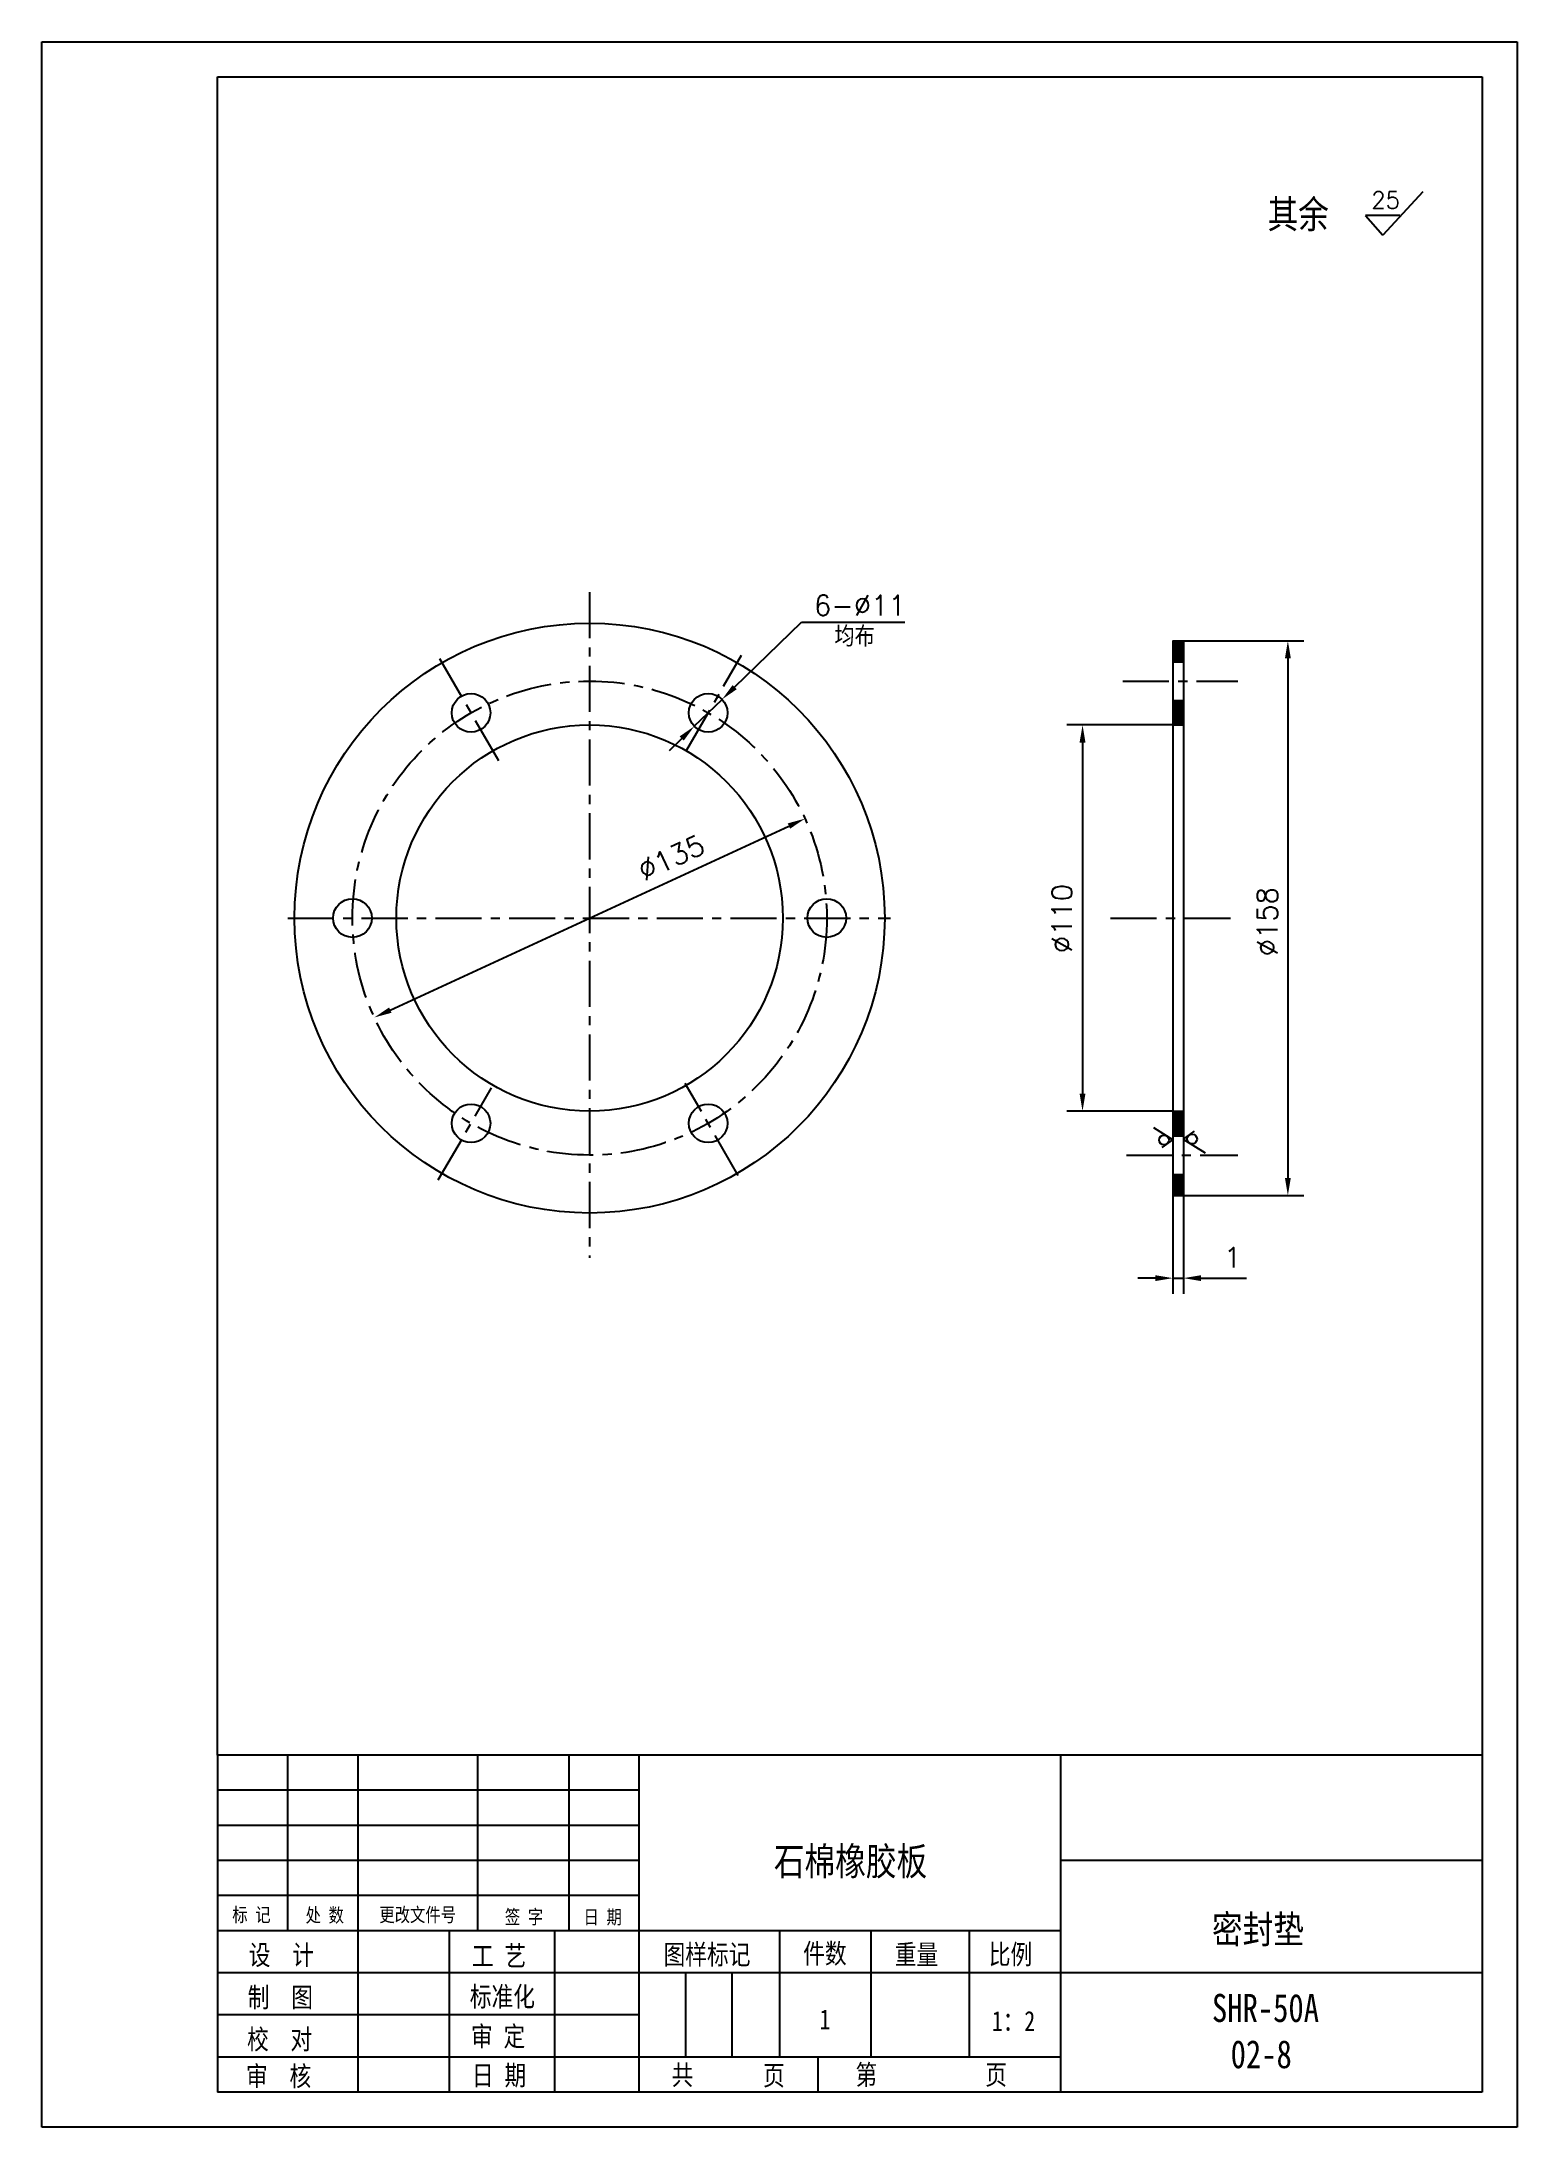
# Model space of a CAD drawing. Extents: x 346 to 766, y 134 to 728.
import ezdxf

# ---------------------------------------------------------------- set-up
doc = ezdxf.new("R2010")
doc.units = 0
doc.header["$LTSCALE"] = 10.5
doc.header["$MEASUREMENT"] = 0
doc.linetypes.add('CENTER', pattern=[2, 1.25, -0.25, 0.25, -0.25])
doc.layers.get('0').update_dxf_attribs({"color": 2, "linetype": 'CONTINUOUS'})
doc.layers.get('DEFPOINTS').update_dxf_attribs({"linetype": 'CONTINUOUS'})
doc.layers.add('PART', color=3, linetype='CONTINUOUS')
doc.layers.add('SMPEN_THICK', color=7, linetype='CONTINUOUS')
doc.styles.add('HZDX', font='', dxfattribs={"width": 0.8, "height": 7.5})
doc.styles.get("Standard").update_dxf_attribs({"font": 'txt.shx', "height": 5.75, "bigfont": 'hzfs.shx'})
doc.styles.get('HZDX').set_extended_font_data('SimSun')
doc.dimstyles.get("Standard").update_dxf_attribs({"dimtxt": 0.18, "dimasz": 0.18, "dimexe": 0.18, "dimexo": 0.0625, "dimgap": 0.09, "dimtad": 0, "dimtih": 1, "dimtoh": 1, "dimdec": 4, "dimzin": 0, "dimdsep": 46, "dimtxsty": 'Standard', "dimcen": 0.09, "dimadec": 0, "dimazin": 0, "dimtfac": 1, "dimtdec": 4, "dimtofl": 0, "dimtmove": 0, "dimatfit": 3, "dimfxl": 1, "dimtolj": 1, "dimtzin": 0, "dimarcsym": 0})

# ---------------------------------------------------------------- blocks, each defined once
blk = doc.blocks.new('*D5')
at = {"color": 2, "linetype": 'ByBlock', "transparency": 16777216}
for p, q in [((667.74, 533.41), (637.51, 533.41)), ((642.01, 528.41), (642.01, 428.41)), ((667.74, 423.41), (637.51, 423.41))]:
    blk.add_line(p, q, dxfattribs=at)
for points in [[(641.17, 528.41), (642.84, 528.41), (642.01, 533.41)], [(641.17, 428.41), (642.84, 428.41), (642.01, 423.41)]]:
    blk.add_solid(points, dxfattribs=at)
at = {"layer": 'DEFPOINTS', "color": 0, "linetype": 'ByBlock', "transparency": 16777216}
for p in [(667.74, 533.41), (642.01, 423.41), (667.74, 423.41)]:
    blk.add_point(p, dxfattribs=at)
at = {"color": 2, "linetype": 'ByBlock', "transparency": 16777216, "insert": (636.13, 478.28), "char_height": 5.75, "attachment_point": 5, "rotation": 90}
blk.add_mtext('\\A1;∅110', dxfattribs=at)
blk = doc.blocks.new('*D6')
at = {"color": 2, "linetype": 'ByBlock', "transparency": 16777216}
for p, q in [((670.74, 557.41), (704.95, 557.41)), ((700.45, 552.41), (700.45, 404.41)), ((670.74, 399.41), (704.95, 399.41))]:
    blk.add_line(p, q, dxfattribs=at)
for points in [[(699.62, 552.41), (701.29, 552.41), (700.45, 557.41)], [(699.62, 404.41), (701.29, 404.41), (700.45, 399.41)]]:
    blk.add_solid(points, dxfattribs=at)
at = {"layer": 'DEFPOINTS', "color": 0, "linetype": 'ByBlock', "transparency": 16777216}
for p in [(670.74, 557.41), (670.74, 399.41), (700.45, 399.41)]:
    blk.add_point(p, dxfattribs=at)
at = {"color": 2, "linetype": 'ByBlock', "transparency": 16777216, "insert": (694.58, 477.38), "char_height": 5.75, "attachment_point": 5, "rotation": 90}
blk.add_mtext('\\A1;∅158', dxfattribs=at)
blk = doc.blocks.new('*D7')
at = {"color": 2, "linetype": 'ByBlock', "transparency": 16777216}
for p, q in [((667.74, 399.41), (667.74, 371.36)), ((670.74, 399.41), (670.74, 371.36)), ((662.74, 375.86), (657.74, 375.86)), ((667.74, 375.86), (670.74, 375.86)), ((675.74, 375.86), (688.66, 375.86))]:
    blk.add_line(p, q, dxfattribs=at)
for points in [[(662.74, 376.69), (662.74, 375.03), (667.74, 375.86)], [(675.74, 376.69), (675.74, 375.03), (670.74, 375.86)]]:
    blk.add_solid(points, dxfattribs=at)
at = {"layer": 'DEFPOINTS', "color": 0, "linetype": 'ByBlock', "transparency": 16777216}
for p in [(667.74, 399.41), (670.74, 399.41), (670.74, 375.86)]:
    blk.add_point(p, dxfattribs=at)
at = {"color": 2, "linetype": 'ByBlock', "transparency": 16777216, "insert": (684.7, 381.74), "char_height": 5.75, "attachment_point": 5}
blk.add_mtext('\\A1;1', dxfattribs=at)
blk = doc.blocks.new('*D8')
at = {"color": 2, "linetype": 'ByBlock', "transparency": 16777216}
blk.add_line((444.96, 452.2), (558.43, 504.62), dxfattribs=at)
for points in [[(558.09, 505.38), (558.78, 503.87), (562.97, 506.72)], [(444.61, 452.95), (445.31, 451.44), (440.42, 450.1)]]:
    blk.add_solid(points, dxfattribs=at)
at = {"layer": 'DEFPOINTS', "color": 0, "linetype": 'ByBlock', "transparency": 16777216}
for p in [(562.97, 506.72), (440.42, 450.1)]:
    blk.add_point(p, dxfattribs=at)
at = {"color": 2, "linetype": 'ByBlock', "transparency": 16777216, "insert": (524.95, 495.63), "char_height": 5.75, "attachment_point": 5, "rotation": 24.79653}
blk.add_mtext('\\A1;∅135', dxfattribs=at)

msp = doc.modelspace()

# ---------------------------------------------------------------- hatches: boundary and pattern name
at = {"layer": 'SMPEN_THICK'}
h = msp.add_hatch(dxfattribs=at)
h.set_pattern_fill('ANSI31', color=256, style=0)
h.paths.add_polyline_path([(670.74175, 557.40964), (667.74175, 557.40964), (667.74175, 551.40964), (670.74175, 551.40964)])
h.paths.add_polyline_path([(670.74175, 540.40964), (667.74175, 540.40964), (667.74175, 533.40964), (670.74175, 533.40964)])
h.paths.add_polyline_path([(670.74175, 423.40964), (667.74175, 423.40964), (667.74175, 416.40964), (670.74175, 416.40964)])
h.paths.add_polyline_path([(670.74175, 405.40964), (667.74175, 405.40964), (667.74175, 399.40964), (670.74175, 399.40964)])

# ---------------------------------------------------------------- linework, layer by layer
for p, q in [((738.91568, 685.25873), (727.44336, 672.88792)), ((722.59362, 678.52469), (727.44336, 672.88792)), ((732.29311, 678.52469), (722.59362, 678.52469))]:
    msp.add_line(p, q)
at = {"color": 2, "linetype": 'ByBlock'}
for p, q in [((542.98615, 544.17452), (562.04278, 562.64697)), ((531.49773, 533.03827), (539.39602, 540.69444)), ((527.9076, 529.55819), (524.31746, 526.07811))]:
    msp.add_line(p, q, dxfattribs=at)
for points in [[(542.40614, 544.77287), (543.56617, 543.57616), (539.39602, 540.69444)], [(527.32758, 530.15655), (528.48761, 528.95983), (531.49773, 533.03827)]]:
    msp.add_solid(points, dxfattribs=at)
at = {"layer": 'DEFPOINTS', "color": 0, "linetype": 'ByBlock'}
for p in [(539.39602, 540.69444), (539.45447, 540.6332), (531.49773, 533.03827)]:
    msp.add_point(p, dxfattribs=at)
at = {"layer": 'PART', "color": 6, "linetype": 'Continuous'}
for p, q in [((345.74862, 728.00996), (765.74862, 728.00996)), ((765.74862, 728.00996), (765.74862, 134.00996)), ((765.74862, 134.00996), (345.74862, 134.00996))]:
    msp.add_line(p, q, dxfattribs=at)
at = {"layer": 'PART', "color": 5, "linetype": 'Continuous'}
for p, q in [((395.74862, 718.00996), (755.74862, 718.00996)), ((755.74862, 718.00996), (755.74862, 144.00996)), ((395.74862, 240.00996), (395.74862, 144.00996)), ((755.74862, 144.00996), (395.74862, 144.00996))]:
    msp.add_line(p, q, dxfattribs=at)
at = {"layer": 'PART', "linetype": 'Continuous'}
for p, q in [((755.74862, 240.00996), (395.74862, 240.00996)), ((415.74862, 240.00996), (415.74862, 190.00996)), ((435.74862, 240.00996), (435.74862, 144.00996)), ((469.74862, 240.00996), (469.74862, 190.00996)), ((495.74862, 240.00996), (495.74862, 190.00996)), ((515.74862, 240.00996), (515.74862, 144.00996)), ((635.74862, 240.00996), (635.74862, 144.00996)), ((755.74862, 210.00996), (635.74862, 210.00996)), ((461.74862, 190.00996), (461.74862, 144.00996)), ((491.74862, 190.00996), (491.74862, 144.00996)), ((555.74862, 190.00996), (555.74862, 154.00996)), ((581.74862, 190.00996), (581.74862, 154.00996)), ((609.74862, 190.00996), (609.74862, 154.00996)), ((528.94862, 178.00996), (528.94862, 154.00996)), ((542.14862, 178.00996), (542.14862, 154.00996)), ((755.74862, 178.00996), (635.74862, 178.00996)), ((566.70417, 154.00996), (566.70417, 144.00996))]:
    msp.add_line(p, q, dxfattribs=at)
at = {"layer": 'SMPEN_THICK', "color": 6}
msp.add_line((345.74862, 134.00996), (345.74862, 728.00996), dxfattribs=at)
at = {"layer": 'SMPEN_THICK', "color": 5}
msp.add_line((395.74862, 240.00996), (395.74862, 718.00996), dxfattribs=at)
at = {"layer": 'SMPEN_THICK', "linetype": 'CENTER'}
for p, q in [((501.69687, 571.26169), (501.69687, 381.60644)), ((529.34289, 526.29394), (544.94606, 553.31942)), ((475.82261, 523.22519), (459.05152, 552.27357)), ((653.48762, 545.90964), (686.19118, 545.90964)), ((415.80811, 478.40964), (587.35746, 478.40964)), ((649.97537, 478.40964), (686.19118, 478.40964)), ((458.6276, 403.81147), (473.78364, 430.0625)), ((544.01147, 405.11861), (528.87255, 431.34)), ((654.49113, 410.90964), (686.19118, 410.90964))]:
    msp.add_line(p, q, dxfattribs=at)
at = {"layer": 'SMPEN_THICK'}
for p, q in [((562.04278, 562.64697), (591.45698, 562.64697)), ((667.74365, 415.27902), (662.29387, 418.70748)), ((673.80265, 417.74411), (670.65496, 415.40942)), ((664.7052, 413.10809), (667.74365, 415.27902)), ((670.65496, 415.40942), (676.93049, 411.50939)), ((515.74862, 230.00996), (395.74862, 230.00996)), ((515.74862, 220.00996), (395.74862, 220.00996)), ((515.74862, 210.00996), (395.74862, 210.00996)), ((515.74862, 200.00996), (395.74862, 200.00996)), ((635.74862, 190.00996), (395.74862, 190.00996)), ((635.74862, 178.00996), (395.74862, 178.00996)), ((515.74862, 166.00996), (395.74862, 166.00996)), ((635.74862, 154.00996), (395.74862, 154.00996))]:
    msp.add_line(p, q, dxfattribs=at)
at = {"layer": 'SMPEN_THICK', "color": 4}
for p, q in [((667.74175, 557.40964), (667.74175, 399.40964)), ((667.74175, 557.40964), (670.74175, 557.40964)), ((670.74175, 557.40964), (670.74175, 399.40964)), ((667.74175, 551.40964), (670.74175, 551.40964)), ((667.74175, 540.40964), (670.74175, 540.40964)), ((667.74175, 533.40964), (670.74175, 533.40964)), ((667.74175, 423.40964), (670.74175, 423.40964)), ((667.74175, 416.40964), (670.74175, 416.40964)), ((667.74175, 405.40964), (670.74175, 405.40964)), ((667.74175, 399.40964), (670.74175, 399.40964))]:
    msp.add_line(p, q, dxfattribs=at)
for centre, radius in [((501.69687, 478.40964), 84), ((467.94687, 536.86635), 5.5), ((535.44687, 536.86635), 5.5), ((501.69687, 478.40964), 55), ((434.19687, 478.40964), 5.5), ((569.19687, 478.40964), 5.5), ((467.94687, 419.95292), 5.5), ((535.44687, 419.95292), 5.5)]:
    msp.add_circle(centre, radius, dxfattribs=at)
at = {"layer": 'SMPEN_THICK', "linetype": 'CENTER'}
msp.add_circle((501.69687, 478.40964), 67.5, dxfattribs=at)
at = {"layer": 'SMPEN_THICK'}
for centre in [(665.21124, 415.20232), (673.18737, 415.48612)]:
    msp.add_circle(centre, 1.40856, dxfattribs=at)

# ---------------------------------------------------------------- texts
msp.add_text('25', height=4.8).set_placement((724.18164, 680.51285))
at = {"color": 2, "linetype": 'ByBlock', "char_height": 5.75, "attachment_point": 5}
for s, insert in [('6-∅11', (578.61814, 567.4576)), ('均布', (577.11092, 558.62166))]:
    msp.add_mtext(s, dxfattribs=dict(at, insert=insert))
at = {"layer": 'SMPEN_THICK', "style": 'HZDX', "width": 0.8}
for s, height, p in [('其余', 8, (694.65835, 674.86957)), ('石棉橡胶板', 8, (554.13619, 205.76556)), ('标 记', 4, (399.98227, 192.55104)), ('处 数', 4, (420.86667, 192.42294)), ('更改文件号', 4, (441.84569, 192.55282)), ('签 字', 4, (477.57365, 191.94454)), ('日 期', 4, (499.95131, 191.90098)), ('密封垫', 8, (678.84456, 186.39108)), ('设  计', 5.67, (404.69522, 180.24806)), ('工 艺', 5.67, (468.1787, 179.98934)), ('图样标记', 5.67, (522.74273, 180.38595)), ('件数', 5.67, (562.48471, 180.6832)), ('重量', 5.67, (588.54688, 180.38682)), ('比例', 5.67, (615.31807, 180.4238)), ('制  图', 5.67, (404.3987, 168.18417)), ('标准化', 5.67, (467.58567, 168.40696)), ('1', 5.67, (567.12446, 161.9169)), ('1：2', 5.67, (616.1689, 161.44707)), ('SHR-50A', 8, (678.84456, 164.00123)), ('校  对', 5.67, (404.19496, 156.22652)), ('审 定', 5.67, (467.91918, 157.0836)), ('02-8', 8, (684.16455, 150.83073)), ('审  核', 5.67, (403.89844, 145.7608)), ('日 期', 5.67, (468.1912, 145.97024)), ('共', 5.67, (525.04864, 146.07417)), ('页', 5.67, (551.0646, 145.94447)), ('第', 5.67, (577.38393, 146.14812)), ('页', 5.67, (614.31461, 146.14812))]:
    msp.add_text(s, height=height, dxfattribs=at).set_placement(p)

# ---------------------------------------------------------------- dimensions: what is measured, and where the dimension line sits
at = {"layer": 'SMPEN_THICK'}
for base, p1, p2, picture, middle in [((700.45322, 399.40964), (670.74175, 557.40964), (670.74175, 399.40964), '*D6', (700.45322, 477.37589)), ((642.00791, 423.40964), (667.74175, 533.40964), (667.74175, 423.40964), '*D5', (642.00791, 478.27505))]:
    dim = msp.add_linear_dim(base=base, p1=p1, p2=p2, angle=90, text='%%c<>', dimstyle='Standard', override={"dimscale": 2, "dimtxt": 5, "dimasz": 2.5, "dimexe": 2.25, "dimexo": 0, "dimgap": 1.5, "dimtad": 1, "dimtih": 0, "dimtoh": 0, "dimzin": 8, "dimclrd": 2, "dimclre": 2, "dimclrt": 2, "dimtm": 0.115, "dimtfac": 0.66667, "dimtofl": 1, "dimatfit": 1, "dimtvp": 5, "dimtzin": 8}, dxfattribs=at)
    dim.commit()
    dim.dimension.update_dxf_attribs({"geometry": picture, "text_midpoint": middle, "dimtype": 160})
dim = msp.add_diameter_dim_2p(p1=(440.42018, 450.10033), p2=(562.97357, 506.71895), dimstyle='Standard', override={"dimscale": 2, "dimtxt": 5, "dimasz": 2.5, "dimexe": 2.25, "dimexo": 0, "dimgap": 1.5, "dimtad": 1, "dimtih": 0, "dimtoh": 0, "dimzin": 8, "dimclrd": 2, "dimclre": 2, "dimclrt": 2, "dimtm": 0.115, "dimtfac": 0.66667, "dimtofl": 1, "dimatfit": 1, "dimtvp": 5, "dimtzin": 8}, dxfattribs=at)
dim.commit()
dim.dimension.update_dxf_attribs({"geometry": '*D8', "text_midpoint": (527.41843, 490.29278), "dimtype": 163})
dim = msp.add_linear_dim(base=(670.74175, 375.86011), p1=(667.74175, 399.40964), p2=(670.74175, 399.40964), text='1', dimstyle='Standard', override={"dimscale": 2, "dimtxt": 5, "dimasz": 2.5, "dimexe": 2.25, "dimexo": 0, "dimgap": 1.5, "dimtad": 1, "dimtih": 0, "dimtoh": 0, "dimzin": 8, "dimclrd": 2, "dimclre": 2, "dimclrt": 2, "dimtm": 0.115, "dimtfac": 0.66667, "dimtofl": 1, "dimatfit": 1, "dimtvp": 5, "dimtzin": 8}, dxfattribs=at)
dim.commit()
dim.dimension.update_dxf_attribs({"geometry": '*D7', "text_midpoint": (684.70009, 375.86011), "dimtype": 160})

doc.saveas('drawing.dxf')
